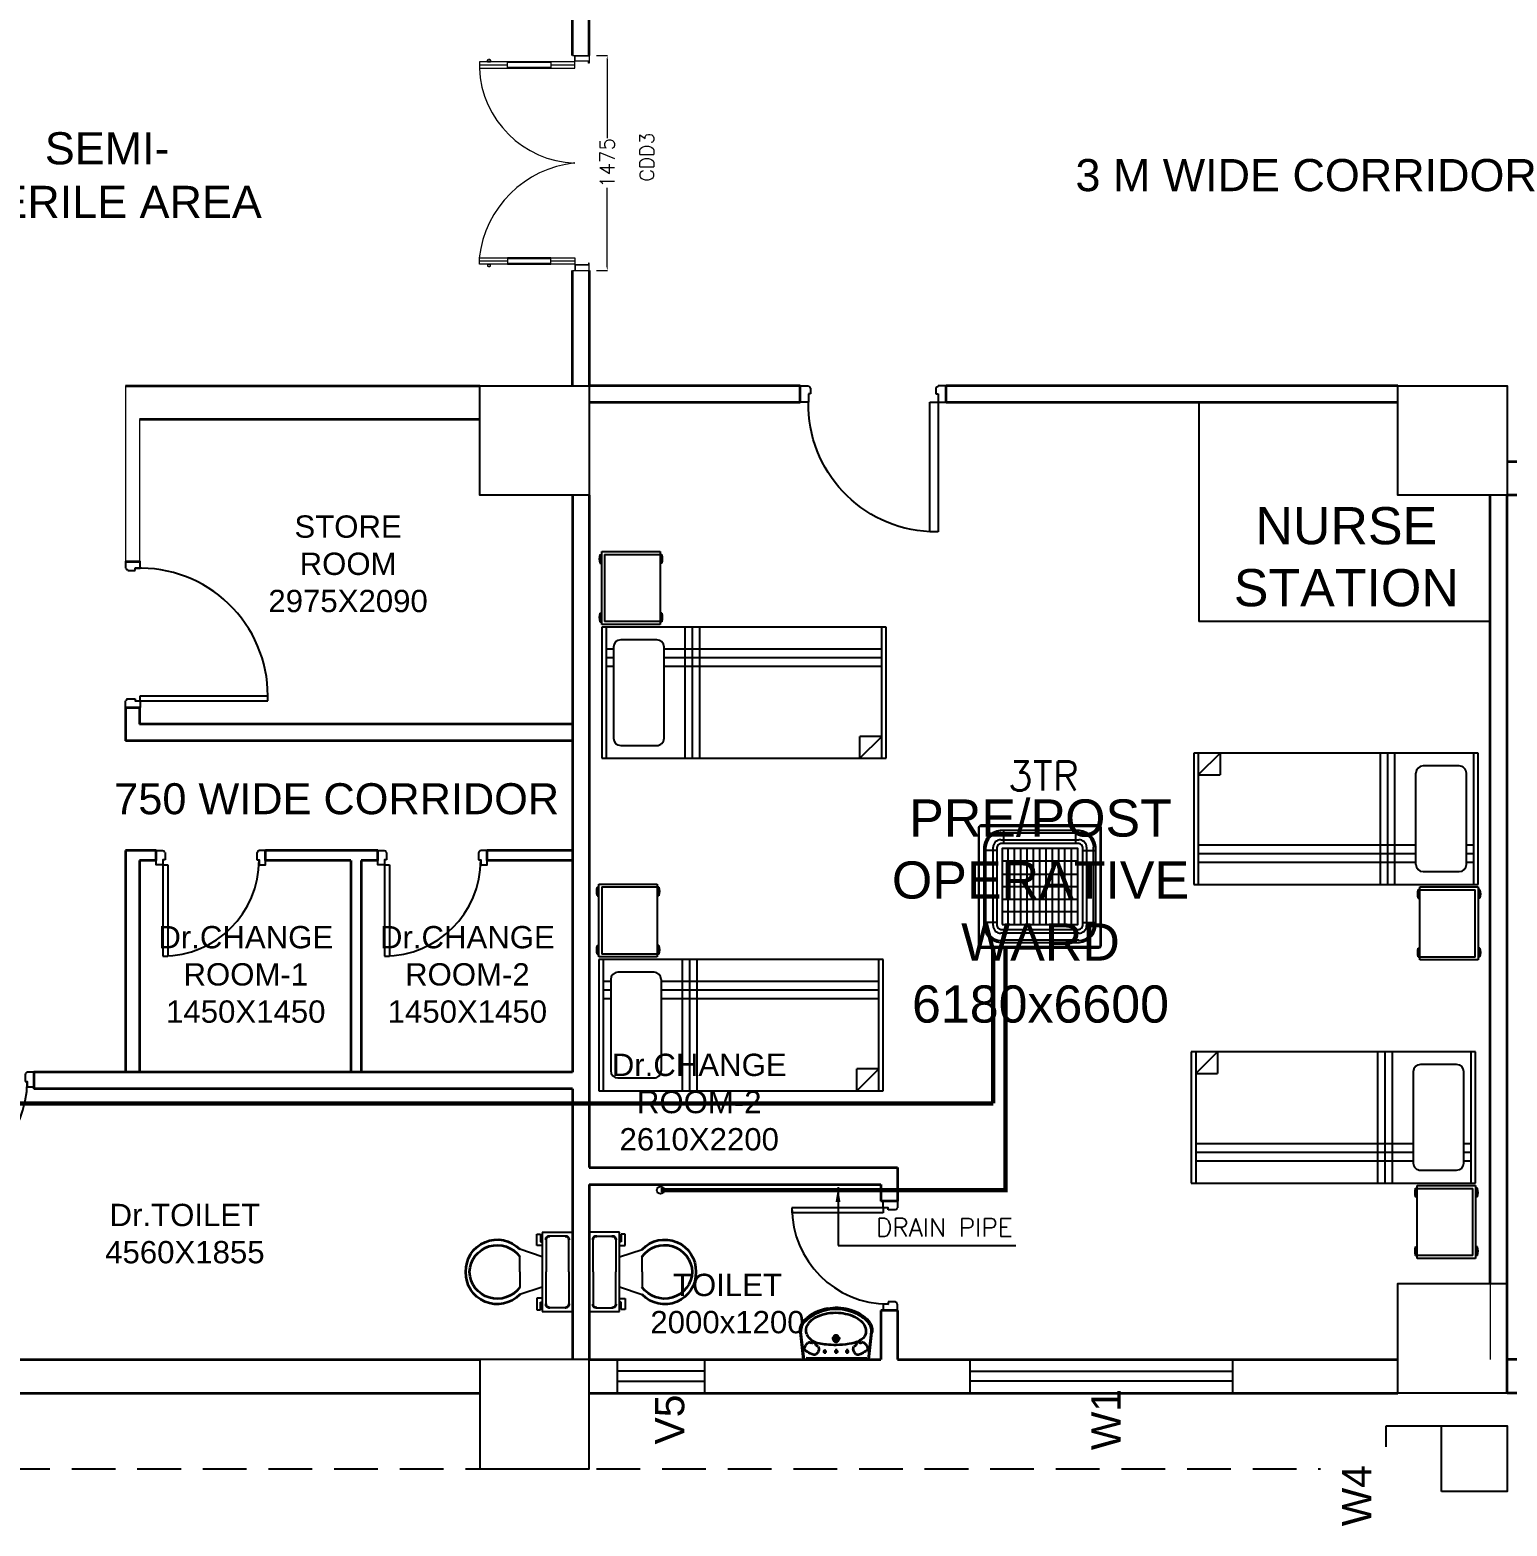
# Model space of a CAD drawing. Extents: x 3505867 to 3988380, y -625948 to -590408.
# Drawn here: x 3864227 to 3874359, y -614096 to -603838 of the extents above; entities that cross this region are included whole.
import ezdxf
from ezdxf.enums import TextEntityAlignment as Align

# ---------------------------------------------------------------- set-up
doc = ezdxf.new("R2010")
doc.units = 0
doc.header["$LTSCALE"] = 6
doc.header["$MEASUREMENT"] = 0
doc.linetypes.add('HIDDEN', pattern=[0.375, 0.25, -0.125])
doc.layers.get('0').update_dxf_attribs({"linetype": 'CONTINUOUS'})
doc.layers.get('Defpoints').update_dxf_attribs({"linetype": 'CONTINUOUS'})
for name, color, linetype, lineweight in [('1200 Door', 144, 'CONTINUOUS', 5), ('Double Leaf Door', 4, 'CONTINUOUS', 18), ('HTL-AC UNIT', 5, 'CONTINUOUS', 25), ('MEP_HVAC_VRF_COPPER_PIPE', 6, 'CONTINUOUS', 9), ('WALL', 10, 'CONTINUOUS', 35)]:
    doc.layers.add(name, color=color, linetype=linetype, lineweight=lineweight)
for name, color, linetype in [('AC-AHU', 7, 'CONTINUOUS'), ('Chajja', 7, 'CONTINUOUS'), ('COL', 5, 'CONTINUOUS'), ('DIM', 7, 'CONTINUOUS'), ('DOOR', 44, 'CONTINUOUS'), ('furniture', 33, 'CONTINUOUS'), ('JOINERY', 7, 'CONTINUOUS'), ('MEP_HVAC_DRAIN_PIPE', 7, 'CONTINUOUS'), ('MEP_HVAC_TEXT', 7, 'CONTINUOUS'), ('Window', 161, 'CONTINUOUS')]:
    doc.layers.add(name, color=color, linetype=linetype)
doc.styles.add('ARIAL', font='')
doc.styles.add('ROMANS', font='romans.shx')
doc.styles.add('VERDANA', font='')
doc.styles.get('ARIAL').set_extended_font_data('Arial')
doc.styles.get('VERDANA').set_extended_font_data('Verdana')
doc.dimstyles.new('AEPL1', dxfattribs={"dimtxt": 100, "dimasz": 25, "dimexe": 1.25, "dimexo": 50, "dimtad": 0, "dimdec": 0, "dimtxsty": 'ROMANS', "dimcen": 2.5, "dimclrd": 250, "dimclre": 250, "dimadec": 0, "dimazin": 0, "dimtfac": 1, "dimtdec": 0, "dimtmove": 0, "dimatfit": 3, "dimfxl": 1, "dimlwd": 0, "dimlwe": 0, "dimarcsym": 0})
doc.dimstyles.new('TEXT', dxfattribs={"dimscale": 0, "dimtxt": 500, "dimasz": 100, "dimexe": 75, "dimexo": 100, "dimgap": 50, "dimtad": 0, "dimdec": 0, "dimzin": 0, "dimdsep": 46, "dimtxsty": 'ARIAL', "dimblk": 'OBLIQUE', "dimcen": 0.09, "dimdle": 100, "dimclrd": 256, "dimclre": 256, "dimclrt": 6, "dimadec": 0, "dimazin": 0, "dimtfac": 1, "dimtdec": 0, "dimtofl": 0, "dimtmove": 2, "dimatfit": 3, "dimfxl": 1, "dimfrac": 2, "dimtolj": 1, "dimtzin": 0, "dimarcsym": 0})

# ---------------------------------------------------------------- blocks, each defined once
blk = doc.blocks.new('1000')
at = {"layer": 'DOOR'}
for p, q in [((0, -111, 0), (0, 0)), ((0, 0), (55, 0, 0)), ((945, 0, 0), (945, -2, 0)), ((1000, 0), (945, 0, 0)), ((1000, -111, 0), (1000, 0)), ((55, 0, 0), (55, -3, 0)), ((70, -55, 0), (55, -55, 0)), ((55, -55, 0), (55, -111, 0)), ((70, -15, 0), (68, -15, 0)), ((70, -15, 0), (70, -55, 0)), ((930, -15, 0), (930, -55, 0)), ((930, -15, 0), (932, -15, 0)), ((930, -55, 0), (945, -55, 0)), ((945, -55, 0), (945, -111, 0)), ((55, -111, 0), (0, -111, 0)), ((55, -111, 0), (55, -1001, 0)), ((111, -111, 0), (55, -111, 0)), ((111, -1001, 0), (111, -111, 0)), ((945, -111, 0), (1000, -111, 0)), ((55, -1001, 0), (111, -1001, 0))]:
    blk.add_line(p, q, dxfattribs=at)
for centre, start_param, end_param in [((55, -15, 0), 3.926897, 5.497693), ((945, -15, 0), -0.785492, 0.785304)]:
    blk.add_ellipse(centre, major_axis=(-8.84, 8.84, 0), ratio=1, start_param=start_param, end_param=end_param, dxfattribs=at)
at = {"layer": 'DOOR', "color": 145}
blk.add_ellipse((71, -128, 0), major_axis=(597, 637, 0), ratio=0.999944, start_param=3.940126, end_param=5.484659, dxfattribs=at)
blk = doc.blocks.new('A$C45A5314D')
at = {"layer": 'furniture', "color": 8, "ltscale": 0.75}
for p, q in [((-1962, 946), (-1950, 946)), ((-1962, 944), (-1950, 944)), ((-1962, 943), (-1950, 943)), ((-1962, 941), (-1950, 941)), ((-1962, 939), (-1950, 939)), ((-1962, 936), (-1950, 936)), ((-1962, 932), (-1950, 932)), ((-1962, 927), (-1950, 927)), ((-1538, 946), (-1550, 946)), ((-1538, 944), (-1550, 944)), ((-1538, 943), (-1550, 943)), ((-1538, 941), (-1550, 941)), ((-1538, 939), (-1550, 939)), ((-1538, 936), (-1550, 936)), ((-1538, 932), (-1550, 932)), ((-1538, 927), (-1550, 927)), ((-1962, 921), (-1950, 921)), ((-1962, 913), (-1950, 913)), ((-1962, 907), (-1950, 907)), ((-1962, 902), (-1950, 902)), ((-1962, 898), (-1950, 898)), ((-1962, 895), (-1950, 895)), ((-1962, 892), (-1950, 892)), ((-1962, 891), (-1950, 891)), ((-1962, 889), (-1950, 889)), ((-1962, 888), (-1950, 888)), ((-1538, 921), (-1550, 921)), ((-1538, 913), (-1550, 913)), ((-1538, 907), (-1550, 907)), ((-1538, 902), (-1550, 902)), ((-1538, 898), (-1550, 898)), ((-1538, 895), (-1550, 895)), ((-1538, 892), (-1550, 892)), ((-1538, 891), (-1550, 891)), ((-1538, 889), (-1550, 889)), ((-1538, 888), (-1550, 888)), ((-1962, 545), (-1950, 545)), ((-1962, 543), (-1950, 543)), ((-1962, 542), (-1950, 542)), ((-1962, 540), (-1950, 540)), ((-1962, 538), (-1950, 538)), ((-1962, 535), (-1950, 535)), ((-1962, 531), (-1950, 531)), ((-1962, 526), (-1950, 526)), ((-1962, 520), (-1950, 520)), ((-1538, 545), (-1550, 545)), ((-1538, 543), (-1550, 543)), ((-1538, 542), (-1550, 542)), ((-1538, 540), (-1550, 540)), ((-1538, 538), (-1550, 538)), ((-1538, 535), (-1550, 535)), ((-1538, 531), (-1550, 531)), ((-1538, 526), (-1550, 526)), ((-1538, 520), (-1550, 520)), ((-1962, 512), (-1950, 512)), ((-1962, 506), (-1950, 506)), ((-1962, 501), (-1950, 501)), ((-1962, 497), (-1950, 497)), ((-1962, 494), (-1950, 494)), ((-1962, 491), (-1950, 491)), ((-1962, 490), (-1950, 490)), ((-1962, 488), (-1950, 488)), ((-1962, 487), (-1950, 487)), ((-1962, 486), (-1950, 486)), ((-1538, 512), (-1550, 512)), ((-1538, 506), (-1550, 506)), ((-1538, 501), (-1550, 501)), ((-1538, 497), (-1550, 497)), ((-1538, 494), (-1550, 494)), ((-1538, 491), (-1550, 491)), ((-1538, 490), (-1550, 490)), ((-1538, 488), (-1550, 488)), ((-1538, 487), (-1550, 487))]:
    blk.add_line(p, q, dxfattribs=at)
at = {"layer": 'furniture', "ltscale": 0.75}
for p, q in [((-1962, 946), (-1950, 946)), ((-1962, 946), (-1962, 887)), ((-1950, 967), (-1550, 967)), ((-1950, 467), (-1950, 967)), ((-1930, 948), (-1930, 487)), ((-1930, 948), (-1550, 948)), ((-1550, 967), (-1550, 467)), ((-1538, 946), (-1550, 946)), ((-1538, 946), (-1538, 887)), ((-1962, 887), (-1950, 887)), ((-1538, 887), (-1550, 887)), ((-1962, 545), (-1950, 545)), ((-1962, 545), (-1962, 486)), ((-1538, 545), (-1550, 545)), ((-1538, 545), (-1538, 486)), ((-1962, 486), (-1950, 486)), ((-1550, 467), (-1950, 467)), ((-1550, 487), (-1930, 487)), ((-1538, 486), (-1550, 486))]:
    blk.add_line(p, q, dxfattribs=at)
at = {"layer": 'furniture'}
for p, q in [((0, 450), (-1950, 450)), ((-1950, 450), (-1950, -450)), ((-1920, 450), (-1920, -450)), ((-1377, -450), (-1377, 450)), ((-1327, -450), (-1327, 450)), ((-1277, -450), (-1277, 450)), ((-30, -450), (-30, 450)), ((0, -450), (0, 450)), ((-1869, 313), (-1869, -313)), ((-1572, 362), (-1820, 362)), ((-1523, 313), (-1523, -313)), ((-1920, 300), (-1869, 300)), ((-1920, 241), (-1869, 241)), ((-1523, 300), (-30, 300)), ((-1523, 241), (-30, 241)), ((-1920, 182), (-1869, 182)), ((-1523, 182), (-30, 182)), ((-180, -450), (-30, -300)), ((-180, -450), (-180, -300)), ((-30, -300), (-180, -300)), ((-1820, -362), (-1572, -362)), ((-1950, -450), (0, -450))]:
    blk.add_line(p, q, dxfattribs=at)
at = {"layer": 'furniture', "ltscale": 0.75}
for centre, start, end in [((-1876, 917), 161.0754, 198.9247), ((-1624, 917), 341.0754, 18.9247), ((-1876, 516), 161.0754, 198.9247), ((-1624, 516), 341.0754, 18.9247)]:
    blk.add_arc(centre, 91.1, start, end, dxfattribs=at)
at = {"layer": 'furniture'}
for centre, start, end in [((-1820, 313), 90, 180), ((-1572, 313), 0, 90), ((-1820, -313), 180, 270), ((-1572, -313), 270, 0)]:
    blk.add_arc(centre, 49.2, start, end, dxfattribs=at)
blk = doc.blocks.new('750')
at = {"layer": 'DOOR'}
for p, q in [((-50, 705), (-47.5, 705)), ((-35, 690), (-35, 692.5)), ((-50, 45), (-47.5, 45)), ((-35, 60), (-35, 57.5)), ((50, 45), (50, 80)), ((50, 80), (675, 80)), ((50, 45), (675, 45)), ((675, 45), (675, 80))]:
    blk.add_line(p, q, dxfattribs=at)
for points in [[(15, 690), (15, 705), (50, 705), (50, 750), (-50, 750), (-50, 705)], [(-35, 690), (15, 690)], [(15, 60), (15, 45), (50, 45), (50, 0), (-50, 0), (-50, 45)], [(-35, 60), (15, 60)]]:
    blk.add_lwpolyline(points, dxfattribs=at)
for centre, start, end in [((-35, 705), 180, 270), ((-35, 45), 90, 180)]:
    blk.add_arc(centre, 12.5, start, end, dxfattribs=at)
at = {"layer": 'DOOR', "color": 145}
blk.add_arc((15, 45), 660, 0, 90, dxfattribs=at)
blk = doc.blocks.new('1800x80')
at = {"layer": 'Double Leaf Door'}
for points in [[(101770, -25418), (101775, -25418), (101775, -25121), (101770, -25121)], [(101814, -25121), (101809, -25121), (101809, -25418), (101814, -25418)], [(103113, -25121), (103118, -25121), (103118, -25418), (103113, -25418)], [(103157, -25418), (103152, -25418), (103152, -25121), (103157, -25121)]]:
    blk.add_hatch(color=6, dxfattribs=at).paths.add_polyline_path(points)
at = {"layer": 'Double Leaf Door', "color": 8}
for p, q in [((101756, -24985), (101756, -25003)), ((101770, -24983), (101758, -24983)), ((101758, -25005), (101770, -25005)), ((101770, -25582), (101770, -24928)), ((101770, -24928), (101814, -24928)), ((101770, -24983), (101770, -25005)), ((101792, -25121), (101792, -24928)), ((101814, -24928), (101814, -25582)), ((103157, -24928), (103113, -24928)), ((103113, -24928), (103113, -25582)), ((103135, -25121), (103135, -24928)), ((103157, -25582), (103157, -24928)), ((103157, -24983), (103169, -24983)), ((103157, -24983), (103157, -25005)), ((103169, -25005), (103157, -25005)), ((103171, -24985), (103171, -25003)), ((101792, -25582), (101792, -25418)), ((103135, -25582), (103135, -25418)), ((101726, -25582), (101726, -25682)), ((101766, -25582), (101726, -25582)), ((101728, -25584), (101728, -25680)), ((101764, -25584), (101728, -25584)), ((101764, -25679), (101764, -25584)), ((101766, -25677), (101766, -25582)), ((101814, -25582), (101770, -25582)), ((103113, -25582), (103157, -25582)), ((103161, -25677), (103161, -25582)), ((103161, -25582), (103201, -25582)), ((103163, -25679), (103163, -25584)), ((103163, -25584), (103199, -25584)), ((103199, -25584), (103199, -25680)), ((103201, -25582), (103201, -25682)), ((101726, -25682), (101766, -25682)), ((101728, -25680), (101766, -25680)), ((101776, -25679), (101764, -25679)), ((101778, -25677), (101766, -25677)), ((101766, -25680), (101776, -25680)), ((101766, -25682), (101778, -25682)), ((101776, -25680), (101776, -25679)), ((101778, -25682), (101778, -25677)), ((103149, -25682), (103149, -25677)), ((103149, -25677), (103161, -25677)), ((103161, -25682), (103149, -25682)), ((103151, -25680), (103151, -25679)), ((103151, -25679), (103163, -25679)), ((103161, -25680), (103151, -25680)), ((103199, -25680), (103161, -25680)), ((103201, -25682), (103161, -25682))]:
    blk.add_line(p, q, dxfattribs=at)
at = {"layer": 'Double Leaf Door', "color": 6}
for p, q in [((101814, -25121), (101770, -25121)), ((101770, -25121), (101770, -25418)), ((101775, -25418), (101775, -25121)), ((101809, -25418), (101809, -25121)), ((101814, -25418), (101814, -25121)), ((103113, -25418), (103113, -25121)), ((103113, -25121), (103157, -25121)), ((103118, -25418), (103118, -25121)), ((103152, -25418), (103152, -25121)), ((103157, -25121), (103157, -25418)), ((101770, -25418), (101814, -25418)), ((103157, -25418), (103113, -25418))]:
    blk.add_line(p, q, dxfattribs=at)
at = {"layer": 'Double Leaf Door', "color": 6, "ltscale": 100}
for p, q in [((101809, -25121), (101809, -25418)), ((103118, -25121), (103118, -25418))]:
    blk.add_line(p, q, dxfattribs=at)
at = {"layer": 'Double Leaf Door', "color": 6}
for points in [[(101770, -25121), (101770, -25418), (101775, -25418), (101775, -25121), (101770, -25121)], [(101814, -25121), (101814, -25418), (101809, -25418), (101809, -25121), (101814, -25121)], [(103113, -25121), (103113, -25418), (103118, -25418), (103118, -25121), (103113, -25121)], [(103157, -25121), (103157, -25418), (103152, -25418), (103152, -25121), (103157, -25121)]]:
    blk.add_lwpolyline(points, dxfattribs=at)
at = {"layer": 'Double Leaf Door', "ltscale": 5000}
for points in [[(101770, -25121), (101770, -25418), (101775, -25418), (101775, -25121), (101770, -25121)], [(103157, -25121), (103157, -25418), (103152, -25418), (103152, -25121), (103157, -25121)]]:
    blk.add_lwpolyline(points, dxfattribs=at)
at = {"layer": 'Double Leaf Door', "color": 8}
for centre, radius, start, end in [((101756, -24994), 3.72, 90, 270), ((101758, -24985), 1.98, 90, 180), ((101758, -25003), 1.98, 180, 270), ((101732, -25659), 736, 6.0142, 83.5863), ((103143, -25607), 680, 92.5046, 177.8949), ((103169, -24985), 1.98, 0, 90), ((103169, -25003), 1.98, 270, 0), ((103171, -24994), 3.72, 270, 90)]:
    blk.add_arc(centre, radius, start, end, dxfattribs=at)
blk = doc.blocks.new('*D133')
at = {"layer": 'Defpoints', "color": 0, "linetype": 'ByBlock'}
for p in [(-15555, 9925), (-15432, 9925), (-15555, 8450)]:
    blk.add_point(p, dxfattribs=at)
at = {"layer": 'DIM', "color": 250, "linetype": 'ByBlock', "lineweight": 0}
for p, q in [((-15505, 9925), (-15431, 9925)), ((-15432, 9900), (-15432, 9357)), ((-15432, 8475), (-15432, 9018)), ((-15505, 8450), (-15431, 8450))]:
    blk.add_line(p, q, dxfattribs=at)
at = {"layer": 'DIM', "color": 250, "linetype": 'ByBlock'}
for points in [[(-15428, 9900), (-15436, 9900), (-15432, 9925)], [(-15436, 8475), (-15428, 8475), (-15432, 8450)]]:
    blk.add_solid(points, dxfattribs=at)
at = {"layer": 'DIM', "color": 0, "linetype": 'ByBlock', "insert": (-15432, 9188), "char_height": 100, "attachment_point": 5, "rotation": 90, "style": 'ROMANS'}
blk.add_mtext('1475', dxfattribs=at)
blk = doc.blocks.new('A$C19B8274B')
at = {"layer": 'DOOR'}
for p, q in [((-45, 925), (-80, 925)), ((-80, 50), (-80, 925)), ((-45, 50), (-45, 925)), ((-45, 50), (-80, 50)), ((-955, -50), (-955, -47.5)), ((-940, -35), (-942.5, -35)), ((-60, -35), (-57.5, -35)), ((-45, -50), (-45, -47.5))]:
    blk.add_line(p, q, dxfattribs=at)
for points in [[(-940, 15), (-955, 15), (-955, 50), (-1000, 50), (-1000, -50), (-955, -50)], [(-940, -35), (-940, 15)], [(-60, 15), (-45, 15), (-45, 50), (0, 50), (0, -50), (-45, -50)], [(-60, -35), (-60, 15)]]:
    blk.add_lwpolyline(points, dxfattribs=at)
at = {"layer": 'DOOR', "color": 145}
blk.add_arc((-80, 50), 875, 90, 182.29244, dxfattribs=at)
at = {"layer": 'DOOR'}
for centre, start, end in [((-955, -35), 270, 0), ((-45, -35), 180, 270)]:
    blk.add_arc(centre, 12.5, start, end, dxfattribs=at)
blk = doc.blocks.new('rhej')
at = {"color": 8, "lineweight": 25}
for p, q in [((272, 189), (272, 266)), ((272, 266), (298, 266)), ((298, 266), (298, 215)), ((298, 215), (310, 215)), ((310, 279), (310, -264)), ((517, 279), (310, 279)), ((336, 228), (336, 8)), ((466, 254), (362, 254)), ((491, 8), (491, 228)), ((517, 8), (517, 279)), ((310, 111), (155, 163)), ((155, 8), (155, 111)), ((310, 189), (272, 189)), ((155, 8), (155, -96)), ((336, -212), (336, 8)), ((491, 8), (491, -212)), ((517, -264), (517, 8)), ((310, -96), (155, -147)), ((272, -173), (272, -251)), ((310, -173), (272, -173)), ((298, -251), (298, -199)), ((298, -199), (310, -199)), ((272, -251), (298, -251)), ((310, -264), (517, -264)), ((466, -238), (362, -238))]:
    blk.add_line(p, q, dxfattribs=at)
at = {"color": 8, "extrusion": (0, 0, -1)}
for centre, major_axis, start_param, end_param in [((0, 16), (151, -151), 2.319632, 4.738539), ((1, 2), (-134, -134), 0.814663, 3.31238), ((359, 231), (-16.2, -16.2), 0.643501, 2.498091), ((469, 231), (16.2, -16.2), 3.785094, 5.639684), ((0, 0), (-151, -151), 4.686239, 7.105146), ((1, 13), (-134, -134), 4.541602, 7.039318), ((359, -215), (-16.2, -16.2), -0.927295, 0.927295), ((469, -215), (16.2, -16.2), 5.35589, 7.21048)]:
    blk.add_ellipse(centre, major_axis=major_axis, ratio=1, start_param=start_param, end_param=end_param, dxfattribs=at)
blk = doc.blocks.new('u46')
at = {"color": 8, "lineweight": 25}
for p, q in [((-10, 228), (175, 249)), ((-10, 220), (181, 242)), ((-1, -209), (1, 209)), ((57, 81), (29, 81)), ((62, 2), (29, 2)), ((44, 93), (44, 67)), ((44, 14), (44, -13)), ((163, 3), (102, 3)), ((133, -27), (133, 33)), ((62, -73), (29, -73)), ((44, -61), (44, -87)), ((-10, -216), (181, -238)), ((-10, -224), (175, -245))]:
    blk.add_line(p, q, dxfattribs=at)
at = {"color": 8, "extrusion": (0, 0, -1)}
for centre, major_axis, start_param, end_param in [((145, 128), (1, 126), -1.238036, -0.892193), ((66, 199), (0, 20.7), -1.101507, 0.481509), ((57, 163), (-0.3, 56.9), 0.324902, 0.965135), ((190, 138), (0, 70.9), -0.405199, 0.56573), ((188, 150), (0, 99.5), -0.132539, 0.848731), ((186, 148), (0.1, 94.4), -0.049658, 0.838116), ((57, 20), (0, 275), 0.806541, 1.180915), ((50, 14), (0, 294), 0.809856, 1.41441), ((56, 154), (0, 34), 4.33982, 5.202657), ((65, 170), (0.3, 49.2), 3.359735, 4.09512), ((62, 153), (0, 31.9), 2.620328, 3.422401), ((104, 118), (-0.2, 26.8), -1.278641, -0.487266), ((96, 136), (0, 7.39), -0.727724, 1.373337), ((387, 48), (0, 296), -1.495794, -1.328336), ((208, 103), (0, 110), -1.431017, -0.436146), ((110, 167), (-6.08, 6.08), 4.867594, 6.265028), ((110, 165), (5.47, 5.47), 2.097053, 3.541809), ((90, 185), (0, 17.9), 0.880684, 2.260744), ((154, 79), (0, 140), 0.557563, 1.193786), ((13, 7), (0, 298), 1.141495, 1.637774), ((35, 3), (0, 303), 1.155365, 1.952189), ((44, 81), (0.02, 6.43), 3.139035, 9.42222), ((44, 2), (0.08, 6.43), 3.12883, 9.412015), ((820, -1), (0, 732), -1.56667, -1.474079), ((888, 37), (1, 801), 4.558159, 4.668067), ((133, 3), (0, 21.6), 3.141254, 9.424439), ((133, 3), (-0.1, 15.5), 3.145308, 9.428493), ((133, 3), (0, 10.9), 3.142047372431534, 9.42523267961112), ((72, -2), (0, 274), 1.346594, 1.865175), ((44, -73), (0.02, 6.43), 3.139035, 9.42222), ((263, -74), (0, 167), 4.181112, 4.641559), ((56, -13), (0, 287), 1.808981, 2.322804), ((62, -11), (0, 247), 1.579809, 2.112792), ((56, -148), (0, 34), 4.222121, 5.084958), ((65, -164), (0.1, 49.2), -0.960797, -0.225412), ((145, -122), (0, 126), 4.027191, 4.373034), ((66, -193), (0, 20.7), 2.661884, 4.2449), ((62, -147), (-0.1, 31.9), -0.276767, 0.525307), ((57, -157), (0.3, 56.9), 2.176458, 2.816691), ((104, -111), (0.2, 26.8), 3.628858, 4.420234), ((97, -128), (-0.03, 8.55), 1.455188, 3.796569), ((110, -161), (-6.08, 6.08), 4.730546, 6.12798), ((111, -159), (6.17, 6.17), 4.354779, 6.027124), ((90, -178), (0, 17.9), 0.880848, 2.260908), ((193, -126), (0, 80.1), 3.554495, 4.299548), ((181, -107), (0, 94.7), 2.890537, 3.362984), ((163, -80), (0, 126), 2.054055, 2.802751), ((172, -117), (0, 123), 2.127435, 2.640092), ((124, -52), (0, 200), 1.868215, 2.281789), ((185, -162), (-0.1, 83.2), 2.850118, 3.264751), ((188, -160), (0, 78.1), 2.562376, 3.231693), ((187, -138), (0, 106), 2.310552, 2.942572)]:
    blk.add_ellipse(centre, major_axis=major_axis, ratio=1, start_param=start_param, end_param=end_param, dxfattribs=at)
blk = doc.blocks.new('CASSETTE UNIT - 3TR')
at = {"layer": 'HTL-AC UNIT', "color": 3}
for p, q in [((953753, -137421), (954583, -137421)), ((953753, -138250), (953753, -137421)), ((954583, -137421), (954583, -138250)), ((953952, -138095), (953952, -137576)), ((953995, -138095), (953995, -137576)), ((954038, -138095), (954038, -137576)), ((954082, -138095), (954082, -137576)), ((954125, -138095), (954125, -137576)), ((954168, -138095), (954168, -137576)), ((954211, -138095), (954211, -137576)), ((954255, -138095), (954255, -137576)), ((954298, -138095), (954298, -137576)), ((954341, -138095), (954341, -137576)), ((954385, -138095), (954385, -137576)), ((954428, -137663), (953909, -137663)), ((953909, -137750), (954428, -137750)), ((954428, -137837), (953909, -137837)), ((953909, -137923), (954428, -137923)), ((954428, -138010), (953909, -138010)), ((954583, -138250), (953753, -138250))]:
    blk.add_line(p, q, dxfattribs=at)
at = {"layer": 'HTL-AC UNIT', "color": 1}
for p, q in [((953900, -137467), (954437, -137467)), ((953900, -137515), (954437, -137515)), ((953799, -138104), (953799, -137567)), ((953848, -138104), (953848, -137567)), ((954489, -137567), (954489, -138104)), ((954537, -138104), (954537, -137567)), ((954437, -138156), (953900, -138156)), ((954437, -138204), (953900, -138204))]:
    blk.add_line(p, q, dxfattribs=at)
at = {"layer": 'HTL-AC UNIT', "color": 8}
for p, q in [((953922, -137540), (953922, -137451)), ((954415, -137540), (954415, -137451)), ((953873, -137589), (953784, -137589)), ((954464, -137589), (954553, -137589)), ((953873, -138082), (953784, -138082)), ((953922, -138131), (953922, -138220)), ((954415, -138131), (954415, -138220)), ((954464, -138082), (954553, -138082))]:
    blk.add_line(p, q, dxfattribs=at)
at = {"layer": 'HTL-AC UNIT', "color": 3}
blk.add_lwpolyline([(953766, -138256), (954571, -138256, 0.414214), (954589, -138238), (954589, -137433, 0.414214), (954571, -137416), (953766, -137416, 0.414214), (953748, -137433), (953748, -138238, 0.414214)], format="xyb", close=True, dxfattribs=at)
at = {"layer": 'HTL-AC UNIT', "color": 8}
for points in [[(953909, -138220), (954428, -138220, 0.414214), (954553, -138095), (954553, -137576, 0.414214), (954428, -137451), (953909, -137451, 0.414214), (953784, -137576), (953784, -138095, 0.414214)], [(953909, -138131), (954428, -138131, 0.414214), (954464, -138095), (954464, -137576, 0.414214), (954428, -137540), (953909, -137540, 0.414214), (953873, -137576), (953873, -138095, 0.414214)]]:
    blk.add_lwpolyline(points, format="xyb", close=True, dxfattribs=at)
blk.add_lwpolyline([(953909, -138095), (954428, -138095), (954428, -137576), (953909, -137576)], close=True, dxfattribs=at)
at = {"layer": 'HTL-AC UNIT', "color": 1}
for centre, radius, start, end in [((953900, -137567), 101, 90, 180), ((953900, -137567), 52.3, 90, 180), ((954437, -137567), 101, 0, 90), ((954437, -137567), 52.3, 0, 90), ((953900, -138104), 101, 180, 270), ((953900, -138104), 52.3, 180, 270), ((954437, -138104), 52.3, 270, 0), ((954437, -138104), 101, 270, 0)]:
    blk.add_arc(centre, radius, start, end, dxfattribs=at)
blk = doc.blocks.new('_Oblique')
at = {"color": 0, "linetype": 'ByBlock', "lineweight": -2}
blk.add_line((-0.5, -0.5), (0.5, 0.5), dxfattribs=at)
blk = doc.blocks.new('CIVIL IVF')
at = {"layer": 'Chajja', "color": 8, "linetype": 'ByBlock'}
for p, q in [((-10090, 530), (-9710, 530)), ((-10090, 385.2), (-10090, 530))]:
    blk.add_line(p, q, dxfattribs=at)
at = {"layer": 'Chajja', "color": 8, "linetype": 'HIDDEN', "ltscale": 200}
blk.add_line((-33055, 235.2), (-10540, 235.2), dxfattribs=at)
at = {"layer": 'COL', "color": 8}
for points in [[(-16305, 7660.2), (-15555, 7660.2), (-15555, 6910.2), (-16305, 6910.2)], [(-9260, 1505), (-9260, 755), (-10010, 755), (-10010, 1505)], [(-15555, 985.2), (-16305, 985.2), (-16305, 235.2), (-15555, 235.2)], [(-9710, 80), (-9710, 530), (-9260, 530), (-9260, 80)]]:
    blk.add_lwpolyline(points, close=True, dxfattribs=at)
at = {"layer": 'COL', "color": 8, "elevation": 0}
blk.add_lwpolyline([(-10010, 7660.2), (-9260, 7660.2), (-9260, 6910.2), (-10010, 6910.2)], close=True, dxfattribs=at)
at = {"layer": 'furniture', "color": 8, "linetype": 'Continuous'}
for p in [(-11375, 7545.2), (-9375, 6045.2)]:
    blk.add_line(p, (-11375, 6045.2), dxfattribs=at)
at = {"layer": 'WALL', "color": 8, "linetype": 'ByBlock'}
for p, q in [((-15670, 9925.2), (-15670, 10700.2)), ((-15555, 9925.2), (-15555, 10700.2)), ((-15670, 7660.2), (-15670, 8450.2)), ((-15555, 8450.2), (-15555, 7660.2)), ((-18735, 7660.2), (-16305, 7660.2)), ((-14107.6, 7660.2, 0), (-15555, 7660.2)), ((-14107.6, 7545.2, 0), (-14107.6, 7660.2, 0)), ((-13107.6, 7545.2, 0), (-13107.6, 7660.2, 0)), ((-10010, 7660.2, 0), (-13107.6, 7660.2, 0)), ((-14107.6, 7545.2, 0), (-15555, 7545.2)), ((-10010, 7545.2, 0), (-13107.6, 7545.2, 0)), ((-16305, 7430.2), (-18640, 7430.2)), ((-8510, 7140), (-9260, 7140)), ((-15670, 6910.2), (-15670, 2955.2)), ((-15555, 6910.2), (-15555, 2300.2)), ((-9375, 1505), (-9375, 6910.2)), ((-9260, 755.2), (-9260, 6910.2)), ((-8510, 6910), (-9260, 6910)), ((-18735, 6455.2), (-18640, 6455.2)), ((-18735, 5455.2), (-18735, 5225.2)), ((-18735, 5455.2), (-18640, 5455.2)), ((-18640, 5455.2), (-18640, 5340.2)), ((-15670, 5340.2), (-18640, 5340.2)), ((-15670, 5225.2), (-18735, 5225.2)), ((-18525, 4475.2), (-18735, 4475.2)), ((-18735, 4475.2), (-18735, 2955.2)), ((-18525, 4405.2), (-18525, 4475.2)), ((-17005, 4475.2), (-17775, 4475.2)), ((-17775, 4405.2), (-17775, 4475.2)), ((-17005, 4405.2), (-17005, 4475.2)), ((-15670, 4475.2), (-16255, 4475.2)), ((-16255, 4405.2), (-16255, 4475.2)), ((-18525, 4405.2), (-18640, 4405.2)), ((-18640, 4405.2), (-18640, 2955.2)), ((-17190, 4405.2), (-17775, 4405.2)), ((-17190, 4405.2), (-17190, 2955.2)), ((-17120, 4405.2), (-17120, 2955.2)), ((-17005, 4405.2), (-17120, 4405.2)), ((-15670, 4405.2), (-16255, 4405.2)), ((-15670, 2955.2), (-19365, 2955.2)), ((-19365, 2955.2), (-19365, 2840.2)), ((-15670, 2840.2), (-19365, 2840.2)), ((-15670, 2840.2), (-15670, 985.2)), ((-15555, 2300.2), (-13440, 2300.2)), ((-13440, 2300.2), (-13440, 2070)), ((-15555, 2185.2), (-15555, 985.2)), ((-15555, 2185.2), (-13555, 2185.2)), ((-13555, 2185.2), (-13555, 2070)), ((-13440, 2070), (-13555, 2070)), ((-9260, 1505), (-9260, 1970.2)), ((-13555, 1320.2), (-13555, 985.2)), ((-13440, 1320.2), (-13555, 1320.2)), ((-13440, 1320.2), (-13440, 985.2)), ((-20230, 985.2), (-16305, 985.2)), ((-15555, 985.2), (-13555, 985.2)), ((-13440, 985.2), (-10010, 985.2)), ((-8510, 985.2), (-9260, 985.2)), ((-22265, 755.2), (-16305, 755.2)), ((-15555, 755.2), (-10010, 755.2)), ((-8510, 755.2), (-9260, 755.2))]:
    blk.add_line(p, q, dxfattribs=at)
at = {"layer": 'WALL', "color": 8, "lineweight": 0}
for p, q in [((-15670, 9925.2), (-15555, 9925.2)), ((-15670, 8450.2), (-15555, 8450.2)), ((-18735, 7660.2), (-18735, 6455.2)), ((-18640, 7430.2), (-18640, 6455.2)), ((-9375, 2485.2), (-9375, 985.2)), ((-16190, 985.2), (-15935, 985.2))]:
    blk.add_line(p, q, dxfattribs=at)
at = {"layer": 'Window', "color": 8, "linetype": 'Continuous'}
for points in [[(-14763.6, 755.2), (-14763.6, 985.2), (-15363.6, 985.2), (-15363.6, 755.2)], [(-11142.5, 985.2), (-11142.5, 755.2), (-12942.5, 755.2), (-12942.5, 985.2)], [(-14763.6, 835.2), (-14763.6, 905.2), (-15363.6, 905.2), (-15363.6, 835.2)], [(-11142.5, 905.2), (-11142.5, 835.2), (-12942.5, 835.2), (-12942.5, 905.2)]]:
    blk.add_lwpolyline(points, close=True, dxfattribs=at)
at = {"layer": 'DOOR', "color": 8, "linetype": 'Continuous', "xscale": -1, "rotation": 359.9999867131476}
blk.add_blockref('1000', (-13107.6, 7660.2, 0), dxfattribs=at)
at = {"layer": 'DOOR', "color": 8, "linetype": 'Continuous', "rotation": 270}
blk.add_blockref('A$C19B8274B', (-18685, 5455.2), dxfattribs=at)
at = {"layer": 'DOOR', "color": 8}
for p, rotation in [((-18525, 4425.2), 270), ((-17005, 4425.2), 270), ((-20115, 2905.2), 270), ((-13490, 2070.2), 180)]:
    blk.add_blockref('750', p, dxfattribs=dict(at, rotation=rotation))
at = {"layer": 'Double Leaf Door', "color": 8, "rotation": 90}
blk.add_blockref('1800x80', (-41236.8, -93276.1), dxfattribs=at)
at = {"layer": 'furniture', "color": 8, "linetype": 'Continuous'}
for p, rotation in [((-13519.6, 5556.6), 1.312676974619593e-05), ((-11408.1, 4692.2), 180.0000131267695), ((-13539.1, 3277.5), 1.312676974619593e-05), ((-11425.9, 2644.8), 180.0000131267694)]:
    blk.add_blockref('A$C45A5314D', p, dxfattribs=dict(at, rotation=rotation))
at = {"layer": 'WALL', "color": 8, "linetype": 'ByBlock'}
blk.add_blockref('rhej', (-16187.3, 1577.3), dxfattribs=at)
for name, p, rotation in [('rhej', (-15037.7, 1593), 180), ('u46', (-13859.3, 995.4), 90)]:
    blk.add_blockref(name, p, dxfattribs=dict(at, rotation=rotation))
at = {"layer": '1200 Door', "color": 8, "linetype": 'ByBlock', "style": 'ROMANS'}
blk.add_text('CDD3', height=94.18, rotation=90, dxfattribs=at).set_placement((-15113.1, 9061.1, -35804.4))
at = {"layer": 'DIM', "color": 8, "style": 'ARIAL'}
blk.add_text('750 WIDE CORRIDOR', height=212.5, dxfattribs=at).set_placement((-17287.7, 4659.4), align=Align.BOTTOM_CENTER)
at = {"layer": 'DIM', "color": 8, "attachment_point": 5, "style": 'ARIAL'}
for s, insert, char_height, width in [('STORE ROOM\\P2975X2090', (-17209.4, 6439), 153, 1198.956), ('NURSE STATION', (-10362.7, 6487.1), 255, 2454.158), ('PRE/POST \\POPERATIVE WARD\\P6180x6600', (-12460.2, 4057.9), 255, 2454.158), ('Dr.CHANGE\\PROOM-1\\P1450X1450', (-17911, 3624.2), 153, 1198.956), ('Dr.CHANGE\\PROOM-2\\P1450X1450', (-16391.1, 3624.2), 153, 1198.956), ('Dr.CHANGE\\PROOM-2\\P2610X2200', (-14801, 2748.8), 153, 1198.956), ('Dr.TOILET\\P4560X1855', (-18328.8, 1847.2), 153, 1198.956), ('TOILET\\P2000x1200', (-14607.3, 1367.6, -101230.8), 153, 1626.956)]:
    blk.add_mtext(s, dxfattribs=dict(at, insert=insert, char_height=char_height, width=width))
at = {"layer": 'JOINERY', "color": 8, "style": 'ARIAL', "width": 1}
for s, p in [('V5', (-14903.7, 402.3)), ('W1', (-11910.9, 363.6)), ('W4', (-10192, -158.3))]:
    blk.add_text(s, height=200, rotation=90, dxfattribs=at).set_placement(p)
at = {"layer": 'WALL', "color": 8, "linetype": 'Continuous', "char_height": 220.414, "width": 4941.395, "attachment_point": 5, "style": 'ARIAL'}
for s, insert in [(' SEMI-\\PSTERILE AREA', (-18904.7, 9103.3)), ('3 M WIDE CORRIDOR', (-10638.2, 9103.3))]:
    blk.add_mtext(s, dxfattribs=dict(at, insert=insert))
at = {"layer": 'DIM', "color": 8, "linetype": 'ByBlock'}
dim = blk.add_linear_dim(base=(-15432.3, 9925.2), p1=(-15555, 8450.2), p2=(-15555, 9925.2), angle=90, dimstyle='AEPL1', dxfattribs=at)
dim.commit()
dim.dimension.update_dxf_attribs({"geometry": '*D133', "text_midpoint": (-15432.3, 9187.7)})

msp = doc.modelspace()

# ---------------------------------------------------------------- linework, layer by layer
at = {"layer": 'MEP_HVAC_DRAIN_PIPE', "linetype": 'ByBlock', "const_width": 30}
msp.add_lwpolyline([(3870919.5, -610130.7), (3870919.5, -611792.6), (3868552.4, -611792.6)], dxfattribs=at)
at = {"layer": 'MEP_HVAC_DRAIN_PIPE', "linetype": 'ByBlock'}
msp.add_circle((3868552.4, -611792.6), 25, dxfattribs=at)
at = {"layer": 'MEP_HVAC_VRF_COPPER_PIPE', "color": 6, "linetype": 'ByBlock', "const_width": 30}
for points, elevation in [([(3870834.1, -611197.9), (3870834.1, -610130.7)], 0), ([(3870834.1, -611197.9), (3862948, -611197.9)], -50615.4)]:
    msp.add_lwpolyline(points, dxfattribs=dict(at, elevation=elevation))

# ---------------------------------------------------------------- block references
at = {"linetype": 'ByBlock'}
msp.add_blockref('CIVIL IVF', (3883618.8, -613938.4), dxfattribs=at)
at = {"layer": 'HTL-AC UNIT'}
msp.add_blockref('CASSETTE UNIT - 3TR', (2916985.6, -471875.2), dxfattribs=at)

# ---------------------------------------------------------------- texts
at = {"layer": 'MEP_HVAC_TEXT', "color": 0, "linetype": 'ByBlock', "insert": (3870934.3, -608853.6), "char_height": 200, "width": 269.735, "attachment_point": 1, "rotation": 359.99312, "style": 'VERDANA'}
msp.add_mtext('{\\Fromans|c0;3TR}', dxfattribs=at)
at = {"layer": 'MEP_HVAC_TEXT', "color": 0, "insert": (3870967.4, -611985.8), "char_height": 125, "attachment_point": 3, "rotation": 359.99312, "style": 'VERDANA'}
msp.add_mtext_dynamic_manual_height_columns('{\\Fromans|c0;\\C256;DRAIN PIPE}', width=1718.699, gutter_width=750, heights=[0], dxfattribs=at)

# ---------------------------------------------------------------- leaders
at = {"layer": 'AC-AHU', "linetype": 'ByBlock'}
msp.add_leader([(3869769.9, -611773.1), (3869769.9, -612171), (3870989.9, -612171)], dimstyle='TEXT', override={"dimscale": 1, "dimtxt": 200, "dimasz": 100}, dxfattribs=at)

doc.saveas('drawing.dxf')
